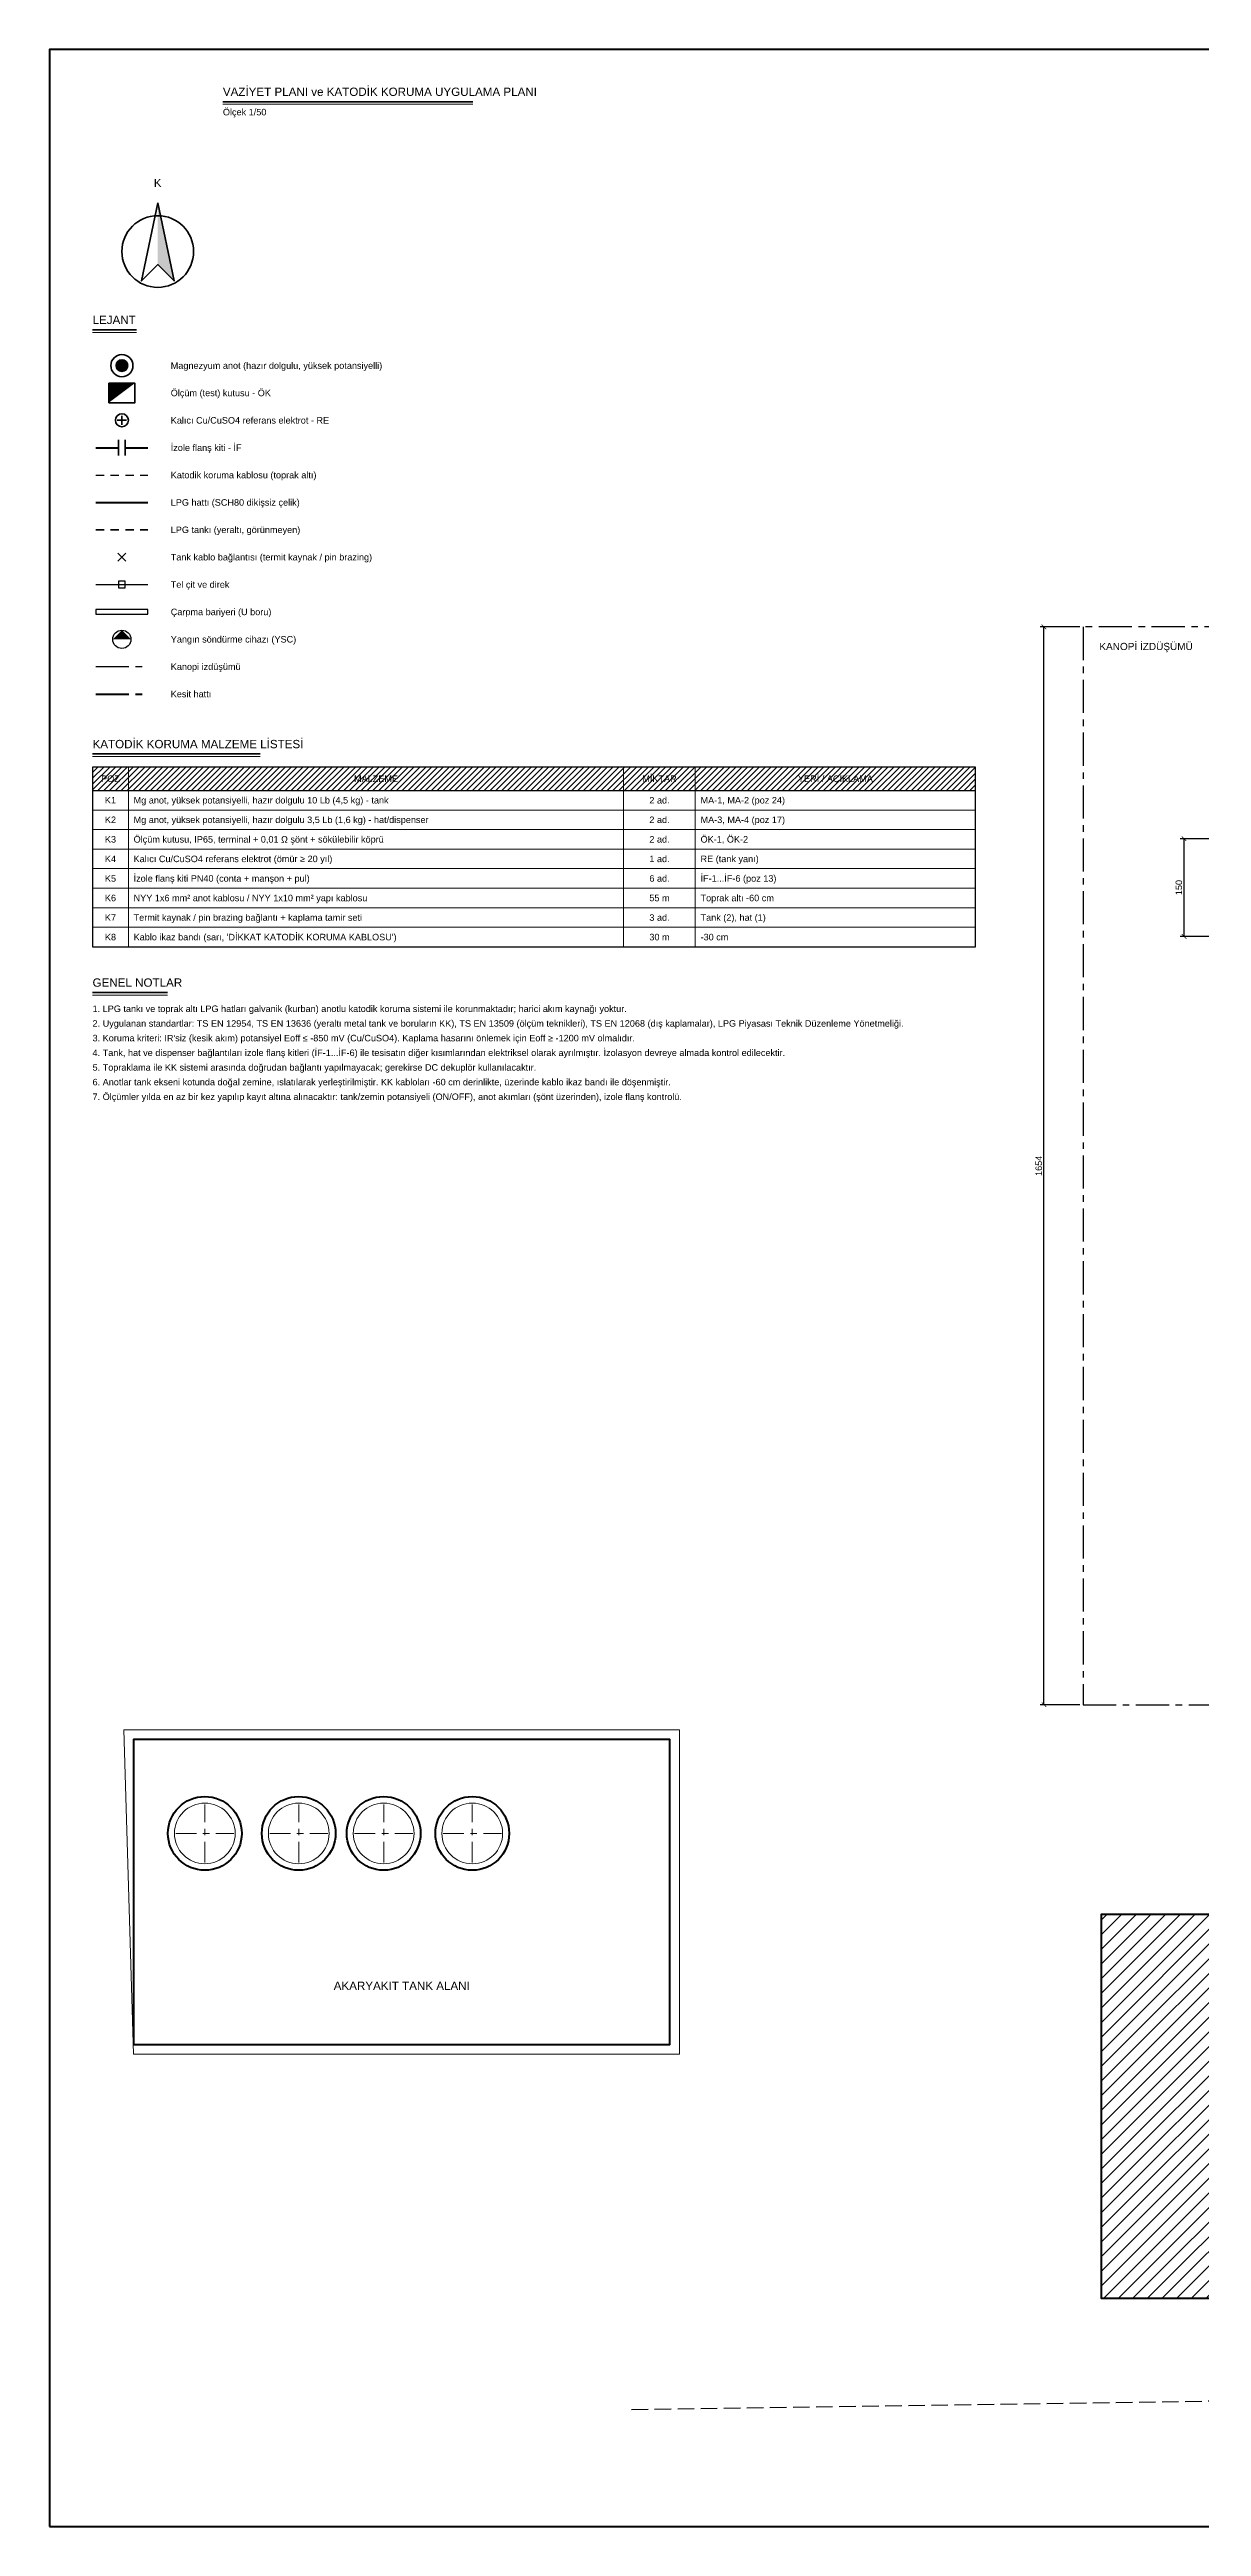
# Model space of a CAD drawing. Header units: metres. Extents: x -12 to 98, y -1 to 37.
# Drawn here: x -12.26 to 5.42, y -0.71 to 37.3 of the extents above; entities that cross this region are included whole.
import ezdxf
from ezdxf.enums import TextEntityAlignment as Align

# ---------------------------------------------------------------- set-up
doc = ezdxf.new("R2010")
doc.units = ezdxf.units.M
doc.header["$LTSCALE"] = 0.2
for name, pattern in [('CENTER2', [2.541, 1.587, -0.318, 0.318, -0.318]), ('DASHDOT', [3.556, 2.54, -0.508, 0, -0.508]), ('DASHED', [1.524, 1.27, -0.254]), ('DASHED2', [0.762, 0.635, -0.127])]:
    doc.linetypes.add(name, pattern=pattern)
for name, color, linetype, lineweight in [('BARIYER', 2, 'Continuous', 25), ('BASLIK', 7, 'Continuous', 35), ('BINA', 7, 'Continuous', 50), ('BINA-TARAMA', 8, 'Continuous', 9), ('CIT', 1, 'Continuous', 25), ('EKSEN', 8, 'CENTER2', 13), ('KANOPI', 4, 'DASHDOT', 25), ('KESIT-HATTI', 1, 'DASHDOT', 50), ('KK-ANOT', 30, 'Continuous', 35), ('KK-IZOLASYON', 140, 'Continuous', 35), ('KK-KABLO', 5, 'DASHED2', 25), ('KK-OLCUM', 2, 'Continuous', 35), ('LPG-HAT', 6, 'Continuous', 50), ('LPG-TANK', 1, 'DASHED2', 35), ('OLCU', 8, 'Continuous', 13), ('PAFTA', 7, 'Continuous', 70), ('TABLO', 7, 'Continuous', 25), ('TABLO-INCE', 8, 'Continuous', 13), ('YANGIN', 1, 'Continuous', 25), ('YAZI', 7, 'Continuous', 18), ('YOL', 8, 'DASHED', 25)]:
    doc.layers.add(name, color=color, linetype=linetype, lineweight=lineweight)
doc.styles.add('ARIAL', font='arial.ttf')
doc.dimstyles.new('KK50', dxfattribs={"dimtxt": 0.1, "dimasz": 0.07, "dimexe": 0.06, "dimexo": 0.05, "dimgap": 0.03, "dimtad": 1, "dimdec": 0, "dimlfac": 100, "dimtxsty": 'ARIAL', "dimblk": 'ARCHTICK', "dimcen": 2.5, "dimclrd": 8, "dimclre": 8, "dimclrt": 7, "dimazin": 3, "dimtfac": 1, "dimtmove": 0, "dimatfit": 3, "dimarcsym": 0})

# ---------------------------------------------------------------- blocks, each defined once
blk = doc.blocks.new('_ARCHTICK')
at = {"color": 0, "linetype": 'BYBLOCK', "const_width": 0.15}
blk.add_lwpolyline([(-0.5, -0.5), (0.5, 0.5)], dxfattribs=at)

msp = doc.modelspace()

# ---------------------------------------------------------------- hatches: boundary and pattern name
at = {"layer": 'BASLIK'}
h = msp.add_hatch(color=256, dxfattribs=at)
h.dxf.hatch_style = 1
h.paths.add_polyline_path([(-10.6, 34.95), (-10.6, 34), (-10.35, 33.75)])
at = {"layer": 'BINA-TARAMA'}
h = msp.add_hatch(dxfattribs=at)
h.set_pattern_fill('ANSI31', color=256, scale=0.05)
h.paths.add_polyline_path([(17.6334, 2.7893), (3.8822, 2.7893), (3.8822, 8.686), (17.6334, 8.686)])
at = {"layer": 'KK-ANOT'}
h = msp.add_hatch(color=30, dxfattribs=at)
h.dxf.hatch_style = 1
edge = h.paths.add_edge_path()
edge.add_arc((-11.15, 32.45), 0.09, 0, 360)
at = {"layer": 'KK-OLCUM'}
h = msp.add_hatch(color=2, dxfattribs=at)
h.dxf.hatch_style = 1
h.paths.add_polyline_path([(-11.35, 31.88), (-10.95, 32.18), (-11.35, 32.18)])
at = {"layer": 'TABLO-INCE'}
h = msp.add_hatch(dxfattribs=at)
h.set_pattern_fill('ANSI31', color=256, scale=0.02)
h.paths.add_polyline_path([(-11.6, 25.93), (1.95, 25.93), (1.95, 26.29), (-11.6, 26.29)])
at = {"layer": 'YANGIN'}
h = msp.add_hatch(color=1, dxfattribs=at)
h.dxf.hatch_style = 1
h.paths.add_polyline_path([(-11.29, 28.25), (-11.01, 28.25), (-11.15, 28.39)])

# ---------------------------------------------------------------- linework, layer by layer
at = {"layer": 'BARIYER'}
msp.add_lwpolyline([(-11.55, 28.635), (-10.75, 28.635), (-10.75, 28.705), (-11.55, 28.705)], close=True, dxfattribs=at)
at = {"layer": 'BASLIK'}
for points in [[(-9.6, 36.5), (-5.7637, 36.5)], [(-11.6, 33), (-10.9257, 33)], [(-11.6, 26.49), (-9.0285, 26.49)], [(-11.6, 22.83), (-10.4514, 22.83)]]:
    msp.add_lwpolyline(points, dxfattribs=at)
msp.add_lwpolyline([(-10.6, 34.95), (-10.85, 33.75), (-10.6, 34), (-10.35, 33.75)], close=True, dxfattribs=at)
msp.add_circle((-10.6, 34.2), 0.55, dxfattribs=at)
at = {"layer": 'BINA'}
for points in [[(-10.9696, 6.6872), (-2.7406, 6.6872), (-2.7406, 11.3647), (-10.9696, 11.3647)], [(17.6334, 2.7893), (3.8822, 2.7893), (3.8822, 8.686), (17.6334, 8.686)]]:
    msp.add_lwpolyline(points, close=True, dxfattribs=at)
for centre in [(-9.8772, 9.9254), (-8.4363, 9.9254), (-7.1325, 9.9254), (-5.7726, 9.9254)]:
    msp.add_circle(centre, 0.5658, dxfattribs=at)
at = {"layer": 'BINA-TARAMA'}
msp.add_lwpolyline([(-10.9696, 6.5372), (-2.5906, 6.5372), (-2.5906, 11.5147), (-11.1196, 11.5147)], close=True, dxfattribs=at)
for centre in [(-9.8772, 9.9254), (-8.4363, 9.9254), (-7.1325, 9.9254), (-5.7726, 9.9254)]:
    msp.add_circle(centre, 0.4658, dxfattribs=at)
at = {"layer": 'CIT'}
msp.add_lwpolyline([(-11.55, 29.09), (-10.75, 29.09)], dxfattribs=at)
msp.add_lwpolyline([(-11.2, 29.04), (-11.1, 29.04), (-11.1, 29.14), (-11.2, 29.14)], close=True, dxfattribs=at)
at = {"layer": 'EKSEN'}
for points in [[(-9.8772, 9.4797), (-9.8772, 10.3712)], [(-8.4363, 9.4797), (-8.4363, 10.3712)], [(-7.1325, 9.4797), (-7.1325, 10.3712)], [(-5.7726, 9.4797), (-5.7726, 10.3712)], [(-10.323, 9.9254), (-9.4315, 9.9254)], [(-8.882, 9.9254), (-7.9905, 9.9254)], [(-7.5783, 9.9254), (-6.6868, 9.9254)], [(-6.2184, 9.9254), (-5.3269, 9.9254)]]:
    msp.add_lwpolyline(points, dxfattribs=at)
at = {"layer": 'KANOPI'}
msp.add_lwpolyline([(3.6, 11.9), (25.44, 11.9), (25.44, 28.44), (3.6, 28.44)], close=True, dxfattribs=at)
msp.add_lwpolyline([(-11.55, 27.83), (-10.75, 27.83)], dxfattribs=at)
at = {"layer": 'KESIT-HATTI'}
msp.add_lwpolyline([(-11.55, 27.41), (-10.75, 27.41)], dxfattribs=at)
at = {"layer": 'KK-ANOT'}
for radius in [0.17, 0.09]:
    msp.add_circle((-11.15, 32.45), radius, dxfattribs=at)
at = {"layer": 'KK-IZOLASYON'}
for points in [[(-11.2, 31.07), (-11.2, 31.31)], [(-11.1, 31.07), (-11.1, 31.31)]]:
    msp.add_lwpolyline(points, dxfattribs=at)
at = {"layer": 'KK-KABLO'}
msp.add_lwpolyline([(-11.55, 30.77), (-10.75, 30.77)], dxfattribs=at)
at = {"layer": 'KK-OLCUM'}
msp.add_lwpolyline([(-11.35, 31.88), (-10.95, 31.88), (-10.95, 32.18), (-11.35, 32.18)], close=True, dxfattribs=at)
for points in [[(-11.22, 31.61), (-11.08, 31.61)], [(-11.15, 31.54), (-11.15, 31.68)], [(-11.21, 29.45), (-11.09, 29.57)], [(-11.21, 29.57), (-11.09, 29.45)]]:
    msp.add_lwpolyline(points, dxfattribs=at)
msp.add_circle((-11.15, 31.61), 0.1, dxfattribs=at)
at = {"layer": 'LPG-HAT'}
for points in [[(-11.55, 31.19), (-11.2, 31.19)], [(-11.1, 31.19), (-10.75, 31.19)], [(-11.55, 30.35), (-10.75, 30.35)]]:
    msp.add_lwpolyline(points, dxfattribs=at)
at = {"layer": 'LPG-TANK'}
msp.add_lwpolyline([(-11.55, 29.93), (-10.75, 29.93)], dxfattribs=at)
at = {"layer": 'PAFTA'}
msp.add_lwpolyline([(-12.26, -0.71), (97.6, -0.71), (97.6, 37.3), (-12.26, 37.3)], close=True, dxfattribs=at)
at = {"layer": 'TABLO'}
for points in [[(-11.6, 25.93), (1.95, 25.93), (1.95, 26.29), (-11.6, 26.29)], [(-11.6, 23.53), (1.95, 23.53), (1.95, 26.29), (-11.6, 26.29)]]:
    msp.add_lwpolyline(points, close=True, dxfattribs=at)
at = {"layer": 'TABLO-INCE'}
for points in [[(-11.05, 23.53), (-11.05, 26.29)], [(-3.45, 23.53), (-3.45, 26.29)], [(-2.35, 23.53), (-2.35, 26.29)], [(-11.6, 25.63), (1.95, 25.63)], [(-11.6, 25.33), (1.95, 25.33)], [(-11.6, 25.03), (1.95, 25.03)], [(-11.6, 24.73), (1.95, 24.73)], [(-11.6, 24.43), (1.95, 24.43)], [(-11.6, 24.13), (1.95, 24.13)], [(-11.6, 23.83), (1.95, 23.83)], [(-11.6, 23.53), (1.95, 23.53)]]:
    msp.add_lwpolyline(points, dxfattribs=at)
at = {"layer": 'YANGIN'}
msp.add_circle((-11.15, 28.25), 0.14, dxfattribs=at)
at = {"layer": 'YAZI'}
for points in [[(-9.6, 36.46), (-5.7637, 36.46)], [(-11.6, 32.96), (-10.9257, 32.96)], [(-11.6, 26.45), (-9.0285, 26.45)], [(-11.6, 22.79), (-10.4514, 22.79)]]:
    msp.add_lwpolyline(points, dxfattribs=at)
at = {"layer": 'YOL'}
msp.add_lwpolyline([(-3.3285, 1.0844), (18, 1.4), (25, 0.9), (30, 0.4), (36, 0.1)], dxfattribs=at)

# ---------------------------------------------------------------- texts
at = {"layer": 'BASLIK', "style": 'ARIAL'}
for s, p in [('VAZİYET PLANI ve KATODİK KORUMA UYGULAMA PLANI', (-9.6, 36.55)), ('LEJANT', (-11.6, 33.05)), ('KATODİK KORUMA MALZEME LİSTESİ', (-11.6, 26.54)), ('GENEL NOTLAR', (-11.6, 22.88))]:
    msp.add_text(s, height=0.1275, dxfattribs=at).set_placement(p, align=Align.BOTTOM_LEFT)
at = {"layer": 'YAZI', "style": 'ARIAL'}
msp.add_text('Ölçek 1/50', height=0.1, dxfattribs=at).set_placement((-9.6, 36.39), align=Align.TOP_LEFT)
msp.add_text('K', height=0.1275, dxfattribs=at).set_placement((-10.6, 35.15), align=Align.BOTTOM_CENTER)
for s, p in [('Magnezyum anot (hazır dolgulu, yüksek potansiyelli)', (-10.4, 32.45)), ('Ölçüm (test) kutusu - ÖK', (-10.4, 32.03)), ('Kalıcı Cu/CuSO4 referans elektrot - RE', (-10.4, 31.61)), ('İzole flanş kiti - İF', (-10.4, 31.19)), ('Katodik koruma kablosu (toprak altı)', (-10.4, 30.77)), ('LPG hattı (SCH80 dikişsiz çelik)', (-10.4, 30.35)), ('LPG tankı (yeraltı, görünmeyen)', (-10.4, 29.93)), ('Tank kablo bağlantısı (termit kaynak / pin brazing)', (-10.4, 29.51)), ('Tel çit ve direk', (-10.4, 29.09)), ('Çarpma bariyeri (U boru)', (-10.4, 28.67)), ('Yangın söndürme cihazı (YSC)', (-10.4, 28.25)), ('Kanopi izdüşümü', (-10.4, 27.83)), ('Kesit hattı', (-10.4, 27.41)), ('Mg anot, yüksek potansiyelli, hazır dolgulu 10 Lb (4,5 kg) - tank', (-10.97, 25.78)), ('Mg anot, yüksek potansiyelli, hazır dolgulu 3,5 Lb (1,6 kg) - hat/dispenser', (-10.97, 25.48)), ('MA-1, MA-2 (poz 24)', (-2.27, 25.78)), ('MA-3, MA-4 (poz 17)', (-2.27, 25.48)), ('Ölçüm kutusu, IP65, terminal + 0,01 Ω şönt + sökülebilir köprü', (-10.97, 25.18)), ('ÖK-1, ÖK-2', (-2.27, 25.18)), ('Kalıcı Cu/CuSO4 referans elektrot (ömür ≥ 20 yıl)', (-10.97, 24.88)), ('RE (tank yanı)', (-2.27, 24.88)), ('NYY 1x6 mm² anot kablosu / NYY 1x10 mm² yapı kablosu', (-10.97, 24.28)), ('İzole flanş kiti PN40 (conta + manşon + pul)', (-10.97, 24.58)), ('Toprak altı -60 cm', (-2.27, 24.28)), ('İF-1...İF-6 (poz 13)', (-2.27, 24.58)), ('Termit kaynak / pin brazing bağlantı + kaplama tamir seti', (-10.97, 23.98)), ('Tank (2), hat (1)', (-2.27, 23.98)), ("Kablo ikaz bandı (sarı, 'DİKKAT KATODİK KORUMA KABLOSU')", (-10.97, 23.68)), ('-30 cm', (-2.27, 23.68))]:
    msp.add_text(s, height=0.1, dxfattribs=at).set_placement(p, align=Align.MIDDLE_LEFT)
at = {"layer": 'YAZI', "color": 4, "style": 'ARIAL'}
msp.add_text('KANOPİ İZDÜŞÜMÜ', height=0.11, dxfattribs=at).set_placement((3.85, 28.14), align=Align.MIDDLE_LEFT)
at = {"layer": 'YAZI', "style": 'ARIAL'}
for s, height, p in [('POZ', 0.1, (-11.325, 26.11)), ('MALZEME', 0.1, (-7.25, 26.11)), ('MİKTAR', 0.1, (-2.9, 26.11)), ('YERİ / AÇIKLAMA', 0.1, (-0.2, 26.11)), ('K1', 0.1, (-11.325, 25.78)), ('K2', 0.1, (-11.325, 25.48)), ('2 ad.', 0.1, (-2.9, 25.78)), ('2 ad.', 0.1, (-2.9, 25.48)), ('K3', 0.1, (-11.325, 25.18)), ('2 ad.', 0.1, (-2.9, 25.18)), ('K4', 0.1, (-11.325, 24.88)), ('1 ad.', 0.1, (-2.9, 24.88)), ('K5', 0.1, (-11.325, 24.58)), ('K6', 0.1, (-11.325, 24.28)), ('55 m', 0.1, (-2.9, 24.28)), ('6 ad.', 0.1, (-2.9, 24.58)), ('K7', 0.1, (-11.325, 23.98)), ('3 ad.', 0.1, (-2.9, 23.98)), ('K8', 0.1, (-11.325, 23.68)), ('30 m', 0.1, (-2.9, 23.68)), ('AKARYAKIT TANK ALANI', 0.1275, (-6.8551, 7.5872))]:
    msp.add_text(s, height=height, dxfattribs=at).set_placement(p, align=Align.MIDDLE_CENTER)
at = {"layer": 'YAZI', "insert": (-11.6, 22.63), "char_height": 0.1, "width": 13.6, "attachment_point": 1, "line_spacing_factor": 1.35, "style": 'ARIAL'}
msp.add_mtext("1. LPG tankı ve toprak altı LPG hatları galvanik (kurban) anotlu katodik koruma sistemi ile korunmaktadır; harici akım kaynağı yoktur.\\P2. Uygulanan standartlar: TS EN 12954, TS EN 13636 (yeraltı metal tank ve boruların KK), TS EN 13509 (ölçüm teknikleri), TS EN 12068 (dış kaplamalar), LPG Piyasası Teknik Düzenleme Yönetmeliği.\\P3. Koruma kriteri: IR'siz (kesik akım) potansiyel Eoff ≤ -850 mV (Cu/CuSO4). Kaplama hasarını önlemek için Eoff ≥ -1200 mV olmalıdır.\\P4. Tank, hat ve dispenser bağlantıları izole flanş kitleri (İF-1...İF-6) ile tesisatın diğer kısımlarından elektriksel olarak ayrılmıştır. İzolasyon devreye almada kontrol edilecektir.\\P5. Topraklama ile KK sistemi arasında doğrudan bağlantı yapılmayacak; gerekirse DC dekuplör kullanılacaktır.\\P6. Anotlar tank ekseni kotunda doğal zemine, ıslatılarak yerleştirilmiştir. KK kabloları -60 cm derinlikte, üzerinde kablo ikaz bandı ile döşenmiştir.\\P7. Ölçümler yılda en az bir kez yapılıp kayıt altına alınacaktır: tank/zemin potansiyeli (ON/OFF), anot akımları (şönt üzerinden), izole flanş kontrolü.", dxfattribs=at)

# ---------------------------------------------------------------- dimensions: what is measured, and where the dimension line sits
at = {"layer": 'OLCU'}
for base, p1, p2 in [((3, 11.9), (3.6, 11.9), (3.6, 28.44)), ((5.15, 23.69), (5.6, 23.69), (5.6, 25.19))]:
    msp.add_linear_dim(base=base, p1=p1, p2=p2, angle=90, dimstyle='KK50', dxfattribs=at).render()

doc.saveas('drawing.dxf')
